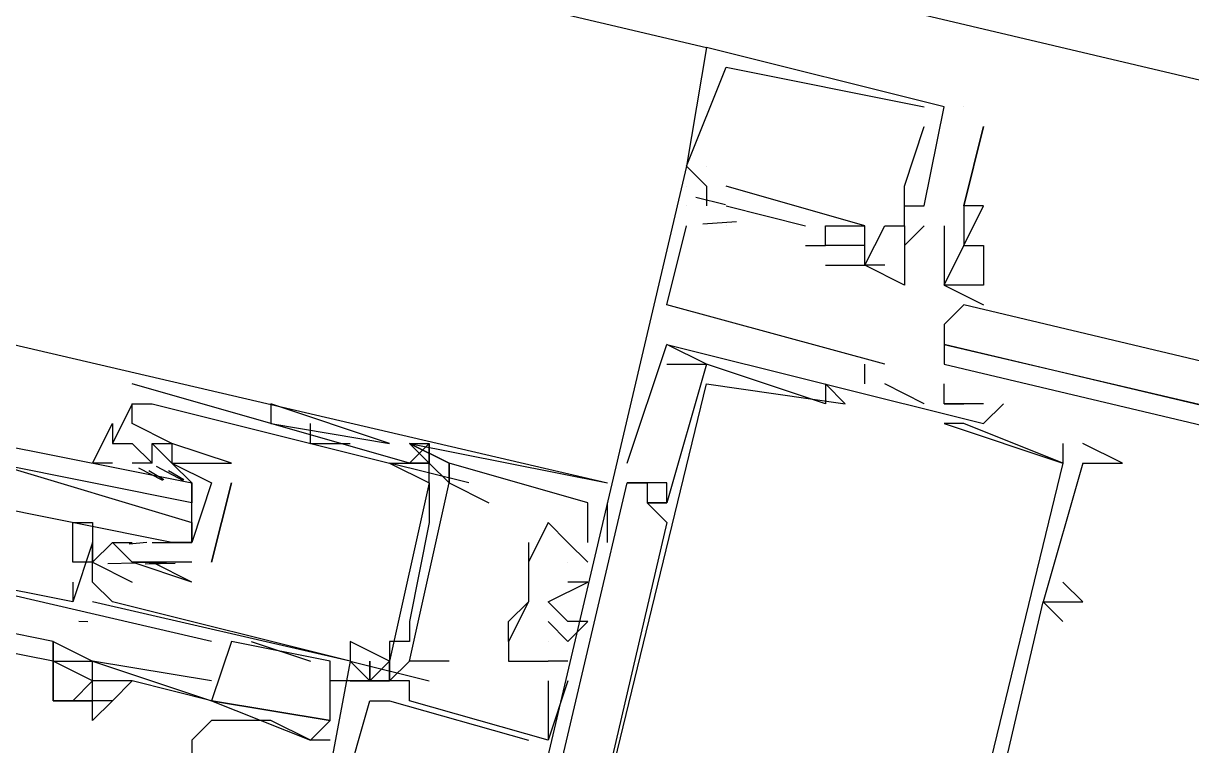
# Model space of a CAD drawing. Header units: feet. Extents: x -84 to 198, y -22 to 181.
# Drawn here: x 86.087 to 86.873, y 152.254 to 152.741 of the extents above; entities that cross this region are included whole.
import ezdxf

# ---------------------------------------------------------------- set-up
doc = ezdxf.new("R2010")
doc.units = ezdxf.units.FT
doc.layers.add('A-LINEA', color=7, linetype='CONTINUOUS')

msp = doc.modelspace()

# ---------------------------------------------------------------- linework, layer by layer
at = {"layer": 'A-LINEA'}
for p, q in [((91.3067, 151.6578), (77.5733, 154.8978)), ((77.8933, 154.7644), (86.5467, 152.7244)), ((86.5467, 152.7244), (86.5467, 152.7244)), ((86.5467, 152.7244), (86.5467, 152.7244)), ((86.5467, 152.7244), (86.5467, 152.7244)), ((86.56, 152.7111), (86.56, 152.7111)), ((86.56, 152.7111), (86.56, 152.7111)), ((86.56, 152.7111), (86.56, 152.7111)), ((86.6933, 152.6844), (86.6933, 152.6844)), ((86.6933, 152.6844), (86.6933, 152.6844)), ((86.6933, 152.6844), (86.6933, 152.6844)), ((86.7067, 152.6844), (86.7067, 152.6844)), ((86.7067, 152.6844), (86.7067, 152.6844)), ((86.7067, 152.6844), (86.7067, 152.6844)), ((86.72, 152.6844), (86.72, 152.6844)), ((86.6933, 152.6711), (86.6933, 152.6711)), ((86.6933, 152.6711), (86.6933, 152.6711)), ((86.6933, 152.6711), (86.6933, 152.6711)), ((86.7333, 152.6711), (86.7333, 152.6711)), ((86.5333, 152.6444), (86.5333, 152.6444)), ((86.5333, 152.6444), (86.5333, 152.6444)), ((86.5333, 152.6444), (86.5333, 152.6444)), ((86.5333, 152.6444), (86.5333, 152.6444)), ((86.5333, 152.6444), (86.5333, 152.6444)), ((86.5333, 152.6444), (86.5333, 152.6444)), ((86.5333, 152.6444), (86.5333, 152.6444)), ((86.5333, 152.6444), (86.5333, 152.6444)), ((86.5333, 152.6444), (86.5333, 152.6444)), ((86.5467, 152.6444), (86.5467, 152.6444)), ((86.5467, 152.6444), (86.5467, 152.6444)), ((86.5467, 152.6444), (86.5467, 152.6444)), ((86.5467, 152.6444), (86.5467, 152.6444)), ((86.5467, 152.6444), (86.5467, 152.6444)), ((86.5467, 152.6444), (86.5467, 152.6444)), ((86.5333, 152.6311), (86.5333, 152.6311)), ((86.5333, 152.6311), (86.5333, 152.6311)), ((86.5333, 152.6311), (86.5333, 152.6311)), ((86.5333, 152.6311), (86.5333, 152.6311)), ((86.5333, 152.6311), (86.5333, 152.6311)), ((86.5333, 152.6311), (86.5333, 152.6311)), ((86.5333, 152.6311), (86.5333, 152.6311)), ((86.5333, 152.6311), (86.5333, 152.6311)), ((86.5333, 152.6311), (86.5333, 152.6311)), ((86.5467, 152.6311), (86.5467, 152.6311)), ((86.5467, 152.6311), (86.5467, 152.6311)), ((86.5467, 152.6311), (86.5467, 152.6311)), ((86.5467, 152.6311), (86.5467, 152.6311)), ((86.5467, 152.6311), (86.5467, 152.6311)), ((86.5467, 152.6311), (86.5467, 152.6311)), ((86.5467, 152.6311), (86.5467, 152.6311)), ((86.5467, 152.6311), (86.5467, 152.6311)), ((86.5467, 152.6311), (86.5467, 152.6311)), ((86.5467, 152.6311), (86.5467, 152.6311)), ((86.5467, 152.6311), (86.5467, 152.6311)), ((86.5467, 152.6311), (86.5467, 152.6311)), ((86.56, 152.6311), (86.56, 152.6311)), ((86.56, 152.6311), (86.56, 152.6311)), ((86.56, 152.6311), (86.56, 152.6311)), ((86.68, 152.6311), (86.68, 152.6311)), ((86.68, 152.6311), (86.68, 152.6311)), ((86.68, 152.6311), (86.68, 152.6311)), ((86.5394, 152.6235), (86.5594, 152.6187)), ((86.5394, 152.6235), (86.5594, 152.6187)), ((86.5394, 152.6235), (86.5594, 152.6187)), ((86.5333, 152.6178), (86.5333, 152.6178)), ((86.5333, 152.6178), (86.5333, 152.6178)), ((86.5333, 152.6178), (86.5333, 152.6178)), ((86.5467, 152.6178), (86.5467, 152.6178)), ((86.5467, 152.6178), (86.5467, 152.6178)), ((86.5467, 152.6178), (86.5467, 152.6178)), ((86.56, 152.6178), (86.6133, 152.6044)), ((86.56, 152.6178), (86.56, 152.6178)), ((86.56, 152.6178), (86.6133, 152.6044)), ((86.56, 152.6178), (86.56, 152.6178)), ((86.56, 152.6178), (86.6133, 152.6044)), ((86.56, 152.6178), (86.56, 152.6178)), ((86.68, 152.6178), (86.68, 152.6178)), ((86.68, 152.6178), (86.68, 152.6178)), ((86.68, 152.6178), (86.68, 152.6178)), ((86.68, 152.6178), (86.68, 152.6178)), ((86.68, 152.6178), (86.68, 152.6178)), ((86.68, 152.6178), (86.68, 152.6178)), ((86.6933, 152.6178), (86.6933, 152.6178)), ((86.6933, 152.6178), (86.6933, 152.6178)), ((86.6933, 152.6178), (86.6933, 152.6178)), ((86.6933, 152.6178), (86.6933, 152.6178)), ((86.6933, 152.6178), (86.6933, 152.6178)), ((86.6933, 152.6178), (86.6933, 152.6178)), ((86.72, 152.6178), (86.72, 152.6178)), ((86.72, 152.6178), (86.72, 152.6178)), ((86.72, 152.6178), (86.72, 152.6178)), ((86.7333, 152.6178), (86.7333, 152.6178)), ((86.5333, 152.6044), (86.5333, 152.6044)), ((86.5333, 152.6044), (86.5333, 152.6044)), ((86.5333, 152.6044), (86.5333, 152.6044)), ((86.5442, 152.6057), (86.5668, 152.6073)), ((86.5442, 152.6057), (86.5668, 152.6073)), ((86.5442, 152.6057), (86.5668, 152.6073)), ((86.56, 152.6044), (86.56, 152.6044)), ((86.56, 152.6044), (86.56, 152.6044)), ((86.56, 152.6044), (86.56, 152.6044)), ((86.6133, 152.6044), (86.6133, 152.6044)), ((86.6133, 152.6044), (86.6133, 152.6044)), ((86.6133, 152.6044), (86.6133, 152.6044)), ((86.6267, 152.6044), (86.6267, 152.6044)), ((86.6267, 152.6044), (86.6267, 152.6044)), ((86.6267, 152.6044), (86.6267, 152.6044)), ((86.64, 152.6044), (86.64, 152.6044)), ((86.64, 152.6044), (86.64, 152.6044)), ((86.64, 152.6044), (86.64, 152.6044)), ((86.6533, 152.6044), (86.6533, 152.6044)), ((86.6533, 152.6044), (86.6533, 152.6044)), ((86.6533, 152.6044), (86.6533, 152.6044)), ((86.6533, 152.6044), (86.6533, 152.6044)), ((86.6533, 152.6044), (86.6533, 152.6044)), ((86.6533, 152.6044), (86.6533, 152.6044)), ((86.6667, 152.6044), (86.6667, 152.6044)), ((86.6667, 152.6044), (86.6667, 152.6044)), ((86.6667, 152.6044), (86.6667, 152.6044)), ((86.6667, 152.6044), (86.6667, 152.6044)), ((86.6667, 152.6044), (86.6667, 152.6044)), ((86.6667, 152.6044), (86.6667, 152.6044)), ((86.68, 152.6044), (86.68, 152.6044)), ((86.68, 152.6044), (86.68, 152.6044)), ((86.68, 152.6044), (86.68, 152.6044)), ((86.68, 152.6044), (86.68, 152.6044)), ((86.68, 152.6044), (86.68, 152.6044)), ((86.68, 152.6044), (86.68, 152.6044)), ((86.68, 152.6044), (86.68, 152.6044)), ((86.68, 152.6044), (86.68, 152.6044)), ((86.68, 152.6044), (86.68, 152.6044)), ((86.6933, 152.6044), (86.6933, 152.6044)), ((86.6933, 152.6044), (86.6933, 152.6044)), ((86.6933, 152.6044), (86.6933, 152.6044)), ((86.7067, 152.6044), (86.7067, 152.6044)), ((86.72, 152.6044), (86.72, 152.6044)), ((86.72, 152.6044), (86.72, 152.6044)), ((86.72, 152.6044), (86.72, 152.6044)), ((86.72, 152.6044), (86.72, 152.6044)), ((86.6133, 152.5911), (86.6267, 152.5911)), ((86.6133, 152.5911), (86.6133, 152.5911)), ((86.6133, 152.5911), (86.6133, 152.5911)), ((86.6133, 152.5911), (86.6267, 152.5911)), ((86.6133, 152.5911), (86.6133, 152.5911)), ((86.6133, 152.5911), (86.6133, 152.5911)), ((86.6133, 152.5911), (86.6267, 152.5911)), ((86.6133, 152.5911), (86.6133, 152.5911)), ((86.6133, 152.5911), (86.6133, 152.5911)), ((86.6267, 152.5911), (86.6267, 152.5911)), ((86.6267, 152.5911), (86.6267, 152.5911)), ((86.6267, 152.5911), (86.6267, 152.5911)), ((86.6267, 152.5911), (86.6267, 152.5911)), ((86.6267, 152.5911), (86.6267, 152.5911)), ((86.6267, 152.5911), (86.6267, 152.5911)), ((86.64, 152.5911), (86.64, 152.5911)), ((86.64, 152.5911), (86.64, 152.5911)), ((86.64, 152.5911), (86.64, 152.5911)), ((86.6533, 152.5911), (86.6533, 152.5911)), ((86.6533, 152.5911), (86.6533, 152.5911)), ((86.6533, 152.5911), (86.6533, 152.5911)), ((86.6533, 152.5911), (86.6533, 152.5911)), ((86.6533, 152.5911), (86.6533, 152.5911)), ((86.6533, 152.5911), (86.6533, 152.5911)), ((86.68, 152.5911), (86.68, 152.5911)), ((86.68, 152.5911), (86.68, 152.5911)), ((86.68, 152.5911), (86.68, 152.5911)), ((86.72, 152.5911), (86.72, 152.5911)), ((86.72, 152.5911), (86.72, 152.5911)), ((86.72, 152.5911), (86.72, 152.5911)), ((86.72, 152.5911), (86.72, 152.5911)), ((86.7333, 152.5911), (86.7333, 152.5911)), ((86.7333, 152.5911), (86.7333, 152.5911)), ((86.7333, 152.5911), (86.7333, 152.5911)), ((86.6267, 152.5778), (86.6267, 152.5778)), ((86.6267, 152.5778), (86.6267, 152.5778)), ((86.6267, 152.5778), (86.6267, 152.5778)), ((86.6533, 152.5778), (86.6533, 152.5778)), ((86.6533, 152.5778), (86.6533, 152.5778)), ((86.6533, 152.5778), (86.6533, 152.5778)), ((86.6533, 152.5778), (86.6533, 152.5778)), ((86.6533, 152.5778), (86.6533, 152.5778)), ((86.6533, 152.5778), (86.6533, 152.5778)), ((86.6533, 152.5778), (86.6533, 152.5778)), ((86.6533, 152.5778), (86.6533, 152.5778)), ((86.6533, 152.5778), (86.6533, 152.5778)), ((86.6667, 152.5778), (86.6667, 152.5778)), ((86.6667, 152.5778), (86.6667, 152.5778)), ((86.6667, 152.5778), (86.6667, 152.5778)), ((86.68, 152.5778), (86.68, 152.5778)), ((86.68, 152.5778), (86.68, 152.5778)), ((86.68, 152.5778), (86.68, 152.5778)), ((86.68, 152.5778), (86.68, 152.5778)), ((86.68, 152.5778), (86.68, 152.5778)), ((86.68, 152.5778), (86.68, 152.5778)), ((86.7067, 152.5778), (86.7067, 152.5778)), ((86.7333, 152.5778), (86.7333, 152.5778)), ((86.68, 152.5644), (86.68, 152.5644)), ((86.68, 152.5644), (86.68, 152.5644)), ((86.68, 152.5644), (86.68, 152.5644)), ((86.7067, 152.5644), (86.7067, 152.5644)), ((86.7067, 152.5644), (86.7067, 152.5644)), ((86.72, 152.5644), (86.72, 152.5644)), ((86.7333, 152.5644), (86.7333, 152.5644)), ((86.7333, 152.5644), (86.7333, 152.5644)), ((86.52, 152.5511), (86.52, 152.5511)), ((86.52, 152.5511), (86.52, 152.5511)), ((86.52, 152.5511), (86.52, 152.5511)), ((86.7333, 152.5511), (86.7333, 152.5511)), ((86.08, 152.5244), (86.48, 152.4311)), ((86.52, 152.5244), (86.52, 152.5244)), ((86.52, 152.5244), (86.52, 152.5244)), ((86.52, 152.5244), (86.52, 152.5244)), ((86.52, 152.5244), (86.52, 152.5244)), ((86.52, 152.5244), (86.52, 152.5244)), ((86.52, 152.5244), (86.52, 152.5244)), ((86.52, 152.5111), (86.52, 152.5111)), ((86.52, 152.5111), (86.52, 152.5111)), ((86.52, 152.5111), (86.52, 152.5111)), ((86.5467, 152.5111), (86.5467, 152.5111)), ((86.5467, 152.5111), (86.5467, 152.5111)), ((86.5467, 152.5111), (86.5467, 152.5111)), ((86.5467, 152.5111), (86.5467, 152.5111)), ((86.5467, 152.5111), (86.5467, 152.5111)), ((86.5467, 152.5111), (86.5467, 152.5111)), ((86.6533, 152.4978), (86.6533, 152.5111)), ((86.6533, 152.5111), (86.6533, 152.5111)), ((86.6533, 152.4978), (86.6533, 152.5111)), ((86.6533, 152.5111), (86.6533, 152.5111)), ((86.6533, 152.4978), (86.6533, 152.5111)), ((86.6533, 152.5111), (86.6533, 152.5111)), ((86.6667, 152.5111), (86.6667, 152.5111)), ((86.6667, 152.5111), (86.6667, 152.5111)), ((86.6667, 152.5111), (86.6667, 152.5111)), ((86.16, 152.4978), (86.16, 152.4978)), ((86.5467, 152.4978), (86.5467, 152.4978)), ((86.5467, 152.4978), (86.5467, 152.4978)), ((86.5467, 152.4978), (86.5467, 152.4978)), ((86.6267, 152.4978), (86.6267, 152.4978)), ((86.6267, 152.4978), (86.6267, 152.4978)), ((86.6267, 152.4978), (86.6267, 152.4978)), ((86.6533, 152.4978), (86.6533, 152.4978)), ((86.6533, 152.4978), (86.6533, 152.4978)), ((86.6533, 152.4978), (86.6533, 152.4978)), ((86.6933, 152.4844), (86.6667, 152.4978)), ((86.6667, 152.4978), (86.6667, 152.4978)), ((86.6933, 152.4844), (86.6667, 152.4978)), ((86.6667, 152.4978), (86.6667, 152.4978)), ((86.6933, 152.4844), (86.6667, 152.4978)), ((86.6667, 152.4978), (86.6667, 152.4978)), ((86.7067, 152.4978), (86.7067, 152.4978)), ((86.7067, 152.4978), (86.7067, 152.4978)), ((86.7067, 152.4978), (86.7067, 152.4978)), ((86.16, 152.4844), (86.1467, 152.4578)), ((86.16, 152.4844), (86.16, 152.4844)), ((86.16, 152.4844), (86.16, 152.4844)), ((86.1733, 152.4844), (86.1733, 152.4844)), ((86.2533, 152.4844), (86.2533, 152.4844)), ((86.6267, 152.4844), (86.6267, 152.4844)), ((86.6267, 152.4844), (86.6267, 152.4844)), ((86.6267, 152.4844), (86.6267, 152.4844)), ((86.64, 152.4844), (86.64, 152.4844)), ((86.64, 152.4844), (86.64, 152.4844)), ((86.64, 152.4844), (86.64, 152.4844)), ((86.6933, 152.4844), (86.6933, 152.4844)), ((86.6933, 152.4844), (86.6933, 152.4844)), ((86.6933, 152.4844), (86.6933, 152.4844)), ((86.7067, 152.4844), (86.7067, 152.4844)), ((86.7067, 152.4844), (86.7067, 152.4844)), ((86.7067, 152.4844), (86.7067, 152.4844)), ((86.7067, 152.4844), (86.7067, 152.4844)), ((86.7067, 152.4844), (86.7067, 152.4844)), ((86.7067, 152.4844), (86.7067, 152.4844)), ((86.72, 152.4844), (86.72, 152.4844)), ((86.72, 152.4844), (86.72, 152.4844)), ((86.72, 152.4844), (86.72, 152.4844)), ((86.7333, 152.4844), (86.7333, 152.4844)), ((86.7333, 152.4844), (86.7333, 152.4844)), ((86.7333, 152.4844), (86.7333, 152.4844)), ((86.7467, 152.4844), (86.7467, 152.4844)), ((86.7467, 152.4844), (86.7467, 152.4844)), ((86.7467, 152.4844), (86.7467, 152.4844)), ((86.16, 152.4711), (86.16, 152.4711)), ((86.2533, 152.4711), (86.3333, 152.4578)), ((86.2533, 152.4711), (86.3333, 152.4578)), ((86.28, 152.4578), (86.28, 152.4711)), ((86.7067, 152.4711), (86.7067, 152.4711)), ((86.7067, 152.4711), (86.7067, 152.4711)), ((86.7067, 152.4711), (86.7067, 152.4711)), ((86.72, 152.4711), (86.72, 152.4711)), ((86.72, 152.4711), (86.72, 152.4711)), ((86.72, 152.4711), (86.72, 152.4711)), ((86.7333, 152.4711), (86.7333, 152.4711)), ((86.7333, 152.4711), (86.7333, 152.4711)), ((86.7333, 152.4711), (86.7333, 152.4711)), ((86.1467, 152.4578), (86.1467, 152.4578)), ((86.1733, 152.4578), (86.1733, 152.4578)), ((86.1867, 152.4578), (86.1867, 152.4578)), ((86.1867, 152.4578), (86.1867, 152.4578)), ((86.28, 152.4578), (86.3067, 152.4578)), ((86.3067, 152.4578), (86.3067, 152.4578)), ((86.3333, 152.4578), (86.3333, 152.4578)), ((86.3467, 152.4578), (86.3467, 152.4578)), ((86.3467, 152.4578), (86.3467, 152.4578)), ((86.3467, 152.4578), (86.3467, 152.4578)), ((86.3467, 152.4578), (86.3467, 152.4578)), ((86.3467, 152.4578), (86.3467, 152.4578)), ((86.3467, 152.4578), (86.3467, 152.4578)), ((86.36, 152.4578), (86.3467, 152.4444)), ((86.36, 152.4578), (86.36, 152.4578)), ((86.36, 152.4578), (86.36, 152.4578)), ((86.36, 152.4578), (86.36, 152.4578)), ((86.36, 152.4444), (86.36, 152.4578)), ((86.7867, 152.4578), (86.7867, 152.4578)), ((86.7867, 152.4578), (86.7867, 152.4578)), ((86.7867, 152.4578), (86.7867, 152.4578)), ((86.8, 152.4578), (86.8, 152.4578)), ((86.8, 152.4578), (86.8, 152.4578)), ((86.8, 152.4578), (86.8, 152.4578)), ((86.16, 152.4444), (86.16, 152.4444)), ((86.1733, 152.4444), (86.16, 152.4444)), ((86.1641, 152.4414), (86.1803, 152.433)), ((86.1711, 152.4396), (86.1813, 152.4334)), ((86.1733, 152.4444), (86.1733, 152.4444)), ((86.1761, 152.4425), (86.1942, 152.4328)), ((86.1844, 152.4396), (86.1946, 152.4334)), ((86.1867, 152.4444), (86.1867, 152.4444)), ((86.2133, 152.4444), (86.2133, 152.4444)), ((86.2133, 152.4444), (86.2133, 152.4444)), ((86.2267, 152.4444), (86.2267, 152.4444)), ((86.2267, 152.4444), (86.2267, 152.4444)), ((86.3333, 152.4444), (86.3333, 152.4444)), ((86.3333, 152.4444), (86.3333, 152.4444)), ((86.3467, 152.4444), (86.3467, 152.4444)), ((86.36, 152.4444), (86.36, 152.4444)), ((86.36, 152.4444), (86.36, 152.4444)), ((86.36, 152.4444), (86.36, 152.4444)), ((86.3733, 152.4444), (86.3733, 152.4444)), ((86.3733, 152.4444), (86.3733, 152.4444)), ((86.3733, 152.4444), (86.3733, 152.4444)), ((86.3733, 152.4444), (86.3733, 152.4311)), ((86.3733, 152.4444), (86.3733, 152.4444)), ((86.4933, 152.4444), (86.4933, 152.4444)), ((86.4933, 152.4444), (86.4933, 152.4444)), ((86.4933, 152.4444), (86.4933, 152.4444)), ((86.7867, 152.4444), (86.7867, 152.4444)), ((86.7867, 152.4444), (86.7867, 152.4444)), ((86.7867, 152.4444), (86.7867, 152.4444)), ((86.7867, 152.4444), (86.7867, 152.4444)), ((86.7867, 152.4444), (86.7867, 152.4444)), ((86.7867, 152.4444), (86.7867, 152.4444)), ((86.8, 152.4444), (86.8, 152.4444)), ((86.8, 152.4444), (86.8, 152.4444)), ((86.8, 152.4444), (86.8, 152.4444)), ((86.8267, 152.4444), (86.8267, 152.4444)), ((86.8267, 152.4444), (86.8267, 152.4444)), ((86.8267, 152.4444), (86.8267, 152.4444)), ((86.8267, 152.4444), (86.8267, 152.4444)), ((86.8267, 152.4444), (86.8267, 152.4444)), ((86.8267, 152.4444), (86.8267, 152.4444)), ((86.1867, 152.4311), (86.1867, 152.4311)), ((86.2, 152.4311), (86.2, 152.4311)), ((86.2133, 152.4311), (86.2, 152.3911)), ((86.2133, 152.3778), (86.2267, 152.4311)), ((86.2267, 152.4311), (86.2133, 152.3778)), ((86.2267, 152.4311), (86.2267, 152.4311)), ((86.2267, 152.4311), (86.2267, 152.4311)), ((86.36, 152.4311), (86.3333, 152.3111)), ((86.36, 152.4311), (86.3333, 152.3111)), ((86.36, 152.4311), (86.3333, 152.3111)), ((86.36, 152.4311), (86.36, 152.4311)), ((86.3733, 152.4311), (86.3733, 152.4311)), ((86.3867, 152.4311), (86.3867, 152.4311)), ((86.48, 152.4311), (86.48, 152.4311)), ((86.48, 152.4311), (86.48, 152.4311)), ((86.48, 152.4311), (86.48, 152.4311)), ((86.4933, 152.4311), (86.4933, 152.4311)), ((86.4933, 152.4311), (86.4933, 152.4311)), ((86.4933, 152.4311), (86.4933, 152.4311)), ((86.4933, 152.4311), (86.4933, 152.4311)), ((86.4933, 152.4311), (86.4933, 152.4311)), ((86.4933, 152.4311), (86.4933, 152.4311)), ((86.5067, 152.4311), (86.5067, 152.4311)), ((86.5067, 152.4311), (86.5067, 152.4311)), ((86.5067, 152.4311), (86.5067, 152.4311)), ((86.5067, 152.4311), (86.5067, 152.4311)), ((86.5067, 152.4311), (86.5067, 152.4311)), ((86.5067, 152.4311), (86.5067, 152.4311)), ((86.52, 152.4311), (86.52, 152.4311)), ((86.52, 152.4311), (86.52, 152.4311)), ((86.52, 152.4311), (86.52, 152.4311)), ((86.2, 152.4044), (86.2, 152.4178)), ((86.36, 152.4178), (86.36, 152.4178)), ((86.4, 152.4178), (86.4, 152.4178)), ((86.4667, 152.4178), (86.4667, 152.4178)), ((86.4667, 152.4178), (86.4667, 152.4178)), ((86.4667, 152.4178), (86.4667, 152.4178)), ((86.48, 152.3911), (86.48, 152.4178)), ((86.48, 152.4178), (86.48, 152.4178)), ((86.48, 152.3911), (86.48, 152.4178)), ((86.48, 152.4178), (86.48, 152.4178)), ((86.48, 152.3911), (86.48, 152.4178)), ((86.48, 152.4178), (86.48, 152.4178)), ((86.5067, 152.4178), (86.5067, 152.4178)), ((86.5067, 152.4178), (86.5067, 152.4178)), ((86.5067, 152.4178), (86.5067, 152.4178)), ((86.5067, 152.4178), (86.5067, 152.4178)), ((86.5067, 152.4178), (86.5067, 152.4178)), ((86.5067, 152.4178), (86.5067, 152.4178)), ((86.5067, 152.4178), (86.5067, 152.4178)), ((86.5067, 152.4178), (86.5067, 152.4178)), ((86.5067, 152.4178), (86.5067, 152.4178)), ((86.52, 152.4178), (86.52, 152.4178)), ((86.52, 152.4178), (86.52, 152.4178)), ((86.52, 152.4178), (86.52, 152.4178)), ((86.52, 152.4178), (86.52, 152.4178)), ((86.52, 152.4178), (86.52, 152.4178)), ((86.52, 152.4178), (86.52, 152.4178)), ((86.36, 152.4044), (86.36, 152.4044)), ((86.44, 152.4044), (86.44, 152.4044)), ((86.44, 152.4044), (86.44, 152.4044)), ((86.44, 152.4044), (86.44, 152.4044)), ((86.52, 152.4044), (86.52, 152.4044)), ((86.52, 152.4044), (86.52, 152.4044)), ((86.52, 152.4044), (86.52, 152.4044)), ((86.1333, 152.3911), (86.12, 152.3511)), ((86.1333, 152.3911), (86.1333, 152.3911)), ((86.1467, 152.3911), (86.1467, 152.3911)), ((86.1467, 152.3911), (86.16, 152.3911)), ((86.1698, 152.391), (86.1579, 152.3899)), ((86.16, 152.3911), (86.16, 152.3911)), ((86.1867, 152.3911), (86.1867, 152.3911)), ((86.4533, 152.3911), (86.4667, 152.3778)), ((86.4533, 152.3911), (86.4533, 152.3911)), ((86.4533, 152.3911), (86.4533, 152.3911)), ((86.4533, 152.3911), (86.4667, 152.3778)), ((86.4533, 152.3911), (86.4533, 152.3911)), ((86.4533, 152.3911), (86.4533, 152.3911)), ((86.4533, 152.3911), (86.4667, 152.3778)), ((86.4533, 152.3911), (86.4533, 152.3911)), ((86.4533, 152.3911), (86.4533, 152.3911)), ((86.4667, 152.3911), (86.4667, 152.3911)), ((86.4667, 152.3911), (86.4667, 152.3911)), ((86.4667, 152.3911), (86.4667, 152.3911)), ((86.4667, 152.3911), (86.4667, 152.3911)), ((86.4667, 152.3911), (86.4667, 152.3911)), ((86.4667, 152.3911), (86.4667, 152.3911)), ((86.48, 152.3911), (86.48, 152.3911)), ((86.48, 152.3911), (86.48, 152.3911)), ((86.48, 152.3911), (86.48, 152.3911)), ((86.1333, 152.3778), (86.1333, 152.3778)), ((86.1618, 152.377), (86.1435, 152.3767)), ((86.16, 152.3778), (86.16, 152.3778)), ((86.16, 152.3778), (86.16, 152.3778)), ((86.1889, 152.3769), (86.1686, 152.3764)), ((86.1831, 152.3776), (86.1713, 152.3766)), ((86.1733, 152.3778), (86.1733, 152.3778)), ((86.1733, 152.3778), (86.1733, 152.3778)), ((86.2, 152.3778), (86.2, 152.3778)), ((86.2, 152.3778), (86.2, 152.3778)), ((86.2133, 152.3778), (86.2133, 152.3778)), ((86.2133, 152.3778), (86.2133, 152.3778)), ((86.4267, 152.3778), (86.4267, 152.3778)), ((86.4267, 152.3778), (86.4267, 152.3778)), ((86.4267, 152.3778), (86.4267, 152.3778)), ((86.4533, 152.3778), (86.4533, 152.3778)), ((86.4533, 152.3778), (86.4533, 152.3778)), ((86.4533, 152.3778), (86.4533, 152.3778)), ((86.4667, 152.3778), (86.4667, 152.3778)), ((86.4667, 152.3778), (86.4667, 152.3778)), ((86.4667, 152.3778), (86.4667, 152.3778)), ((86.2133, 152.3244), (86.04, 152.3644)), ((86.12, 152.3644), (86.12, 152.3511)), ((86.12, 152.3644), (86.12, 152.3511)), ((86.12, 152.3644), (86.12, 152.3511)), ((86.1333, 152.3644), (86.1333, 152.3644)), ((86.16, 152.3644), (86.16, 152.3644)), ((86.2, 152.3644), (86.2, 152.3644)), ((86.2, 152.3644), (86.2, 152.3644)), ((86.4533, 152.3644), (86.4533, 152.3644)), ((86.4533, 152.3644), (86.4533, 152.3644)), ((86.4533, 152.3644), (86.4533, 152.3644)), ((86.4667, 152.3644), (86.4667, 152.3644)), ((86.4667, 152.3644), (86.4667, 152.3644)), ((86.4667, 152.3644), (86.4667, 152.3644)), ((86.7867, 152.3644), (86.7867, 152.3644)), ((86.7867, 152.3644), (86.7867, 152.3644)), ((86.7867, 152.3644), (86.7867, 152.3644)), ((86.12, 152.3511), (86.12, 152.3511)), ((86.1333, 152.3511), (86.1333, 152.3511)), ((86.1333, 152.3511), (86.1333, 152.3511)), ((86.1467, 152.3511), (86.1467, 152.3511)), ((86.4267, 152.3511), (86.4267, 152.3511)), ((86.4267, 152.3511), (86.4267, 152.3511)), ((86.4267, 152.3511), (86.4267, 152.3511)), ((86.4267, 152.3511), (86.4267, 152.3511)), ((86.4267, 152.3511), (86.4267, 152.3511)), ((86.44, 152.3511), (86.44, 152.3511)), ((86.44, 152.3511), (86.44, 152.3511)), ((86.44, 152.3511), (86.44, 152.3511)), ((86.7733, 152.3511), (86.7733, 152.3511)), ((86.7733, 152.3511), (86.7733, 152.3511)), ((86.7733, 152.3511), (86.7733, 152.3511)), ((86.7733, 152.3511), (86.7733, 152.3511)), ((86.7733, 152.3511), (86.7733, 152.3511)), ((86.7733, 152.3511), (86.7733, 152.3511)), ((86.7867, 152.3511), (86.7867, 152.3511)), ((86.7867, 152.3511), (86.7867, 152.3511)), ((86.7867, 152.3511), (86.7867, 152.3511)), ((86.7867, 152.3511), (86.7867, 152.3511)), ((86.7867, 152.3511), (86.7867, 152.3511)), ((86.7867, 152.3511), (86.7867, 152.3511)), ((86.8, 152.3511), (86.8, 152.3511)), ((86.8, 152.3511), (86.8, 152.3511)), ((86.8, 152.3511), (86.8, 152.3511)), ((86.1067, 152.3244), (86.04, 152.3378)), ((86.1301, 152.3376), (86.1239, 152.3377)), ((86.1301, 152.3376), (86.1239, 152.3377)), ((86.1301, 152.3376), (86.1239, 152.3377)), ((86.3467, 152.3378), (86.3467, 152.3378)), ((86.4133, 152.3244), (86.4133, 152.3378)), ((86.44, 152.3378), (86.44, 152.3378)), ((86.44, 152.3378), (86.44, 152.3378)), ((86.44, 152.3378), (86.44, 152.3378)), ((86.4533, 152.3378), (86.4533, 152.3378)), ((86.4533, 152.3378), (86.4533, 152.3378)), ((86.4533, 152.3378), (86.4533, 152.3378)), ((86.4667, 152.3378), (86.4667, 152.3378)), ((86.4667, 152.3378), (86.4667, 152.3378)), ((86.4667, 152.3378), (86.4667, 152.3378)), ((86.7867, 152.3378), (86.7867, 152.3378)), ((86.7867, 152.3378), (86.7867, 152.3378)), ((86.7867, 152.3378), (86.7867, 152.3378)), ((86.1067, 152.3111), (86.04, 152.3244)), ((86.1067, 152.3244), (86.1067, 152.3244)), ((86.2933, 152.3111), (86.2267, 152.3244)), ((86.24, 152.3244), (86.28, 152.3111)), ((86.3067, 152.3244), (86.3067, 152.3244)), ((86.3333, 152.3244), (86.3333, 152.3244)), ((86.3467, 152.3244), (86.3467, 152.3244)), ((86.4133, 152.3244), (86.4133, 152.3244)), ((86.4133, 152.3244), (86.4133, 152.3244)), ((86.4133, 152.3244), (86.4133, 152.3244)), ((86.44, 152.3244), (86.44, 152.3244)), ((86.44, 152.3244), (86.44, 152.3244)), ((86.44, 152.3244), (86.44, 152.3244)), ((86.4533, 152.3244), (86.4533, 152.3244)), ((86.4533, 152.3244), (86.4533, 152.3244)), ((86.4533, 152.3244), (86.4533, 152.3244)), ((86.1067, 152.3111), (86.1067, 152.3111)), ((86.1067, 152.3111), (86.1067, 152.3111)), ((86.3067, 152.3111), (86.36, 152.2978)), ((86.3067, 152.3111), (86.3067, 152.3111)), ((86.3067, 152.3111), (86.3067, 152.3111)), ((86.3067, 152.3111), (86.3067, 152.3111)), ((86.3067, 152.3111), (86.3067, 152.3111)), ((86.3067, 152.3111), (86.3067, 152.3111)), ((86.32, 152.2978), (86.32, 152.3111)), ((86.32, 152.2978), (86.32, 152.3111)), ((86.32, 152.2978), (86.32, 152.3111)), ((86.3333, 152.3111), (86.3333, 152.3111)), ((86.3333, 152.2978), (86.3467, 152.3111)), ((86.3333, 152.2978), (86.3333, 152.3111)), ((86.3333, 152.2978), (86.3467, 152.3111)), ((86.3333, 152.2978), (86.3333, 152.3111)), ((86.3333, 152.2978), (86.3467, 152.3111)), ((86.3333, 152.2978), (86.3333, 152.3111)), ((86.3467, 152.3111), (86.3467, 152.3111)), ((86.36, 152.3111), (86.36, 152.3111)), ((86.3733, 152.3111), (86.3733, 152.3111)), ((86.4133, 152.3111), (86.4133, 152.3111)), ((86.4133, 152.3111), (86.4133, 152.3111)), ((86.4133, 152.3111), (86.4133, 152.3111)), ((86.44, 152.3111), (86.44, 152.3111)), ((86.44, 152.3111), (86.44, 152.3111)), ((86.44, 152.3111), (86.44, 152.3111)), ((86.44, 152.3111), (86.44, 152.3111)), ((86.44, 152.3111), (86.44, 152.3111)), ((86.44, 152.3111), (86.44, 152.3111)), ((86.4533, 152.3111), (86.4533, 152.3111)), ((86.4533, 152.3111), (86.4533, 152.3111)), ((86.4533, 152.3111), (86.4533, 152.3111)), ((86.2133, 152.2844), (86.16, 152.2978)), ((86.3067, 152.2978), (86.2933, 152.2978)), ((86.3067, 152.2978), (86.3067, 152.2978)), ((86.3067, 152.2978), (86.3067, 152.2978)), ((86.3067, 152.2978), (86.3067, 152.2978)), ((86.32, 152.2978), (86.32, 152.2978)), ((86.32, 152.2978), (86.32, 152.2978)), ((86.32, 152.2978), (86.32, 152.2978)), ((86.3333, 152.2978), (86.3333, 152.2978)), ((86.3333, 152.2978), (86.3333, 152.2978)), ((86.3333, 152.2978), (86.3333, 152.2978)), ((86.3333, 152.2978), (86.3333, 152.2978)), ((86.3333, 152.2978), (86.3333, 152.2978)), ((86.3333, 152.2978), (86.3333, 152.2978)), ((86.3467, 152.2978), (86.3467, 152.2978)), ((86.3467, 152.2978), (86.3467, 152.2978)), ((86.3467, 152.2978), (86.3467, 152.2978)), ((86.36, 152.2978), (86.36, 152.2978)), ((86.44, 152.2978), (86.44, 152.2978)), ((86.44, 152.2978), (86.44, 152.2978)), ((86.44, 152.2978), (86.44, 152.2978)), ((86.4533, 152.2978), (86.4533, 152.2978)), ((86.4533, 152.2978), (86.4533, 152.2978)), ((86.4533, 152.2978), (86.4533, 152.2978)), ((86.2133, 152.2844), (86.2133, 152.2844)), ((86.32, 152.2844), (86.32, 152.2844)), ((86.32, 152.2844), (86.32, 152.2844)), ((86.32, 152.2844), (86.32, 152.2844)), ((86.3333, 152.2844), (86.4267, 152.2578)), ((86.3333, 152.2844), (86.3333, 152.2844)), ((86.3333, 152.2844), (86.4267, 152.2578)), ((86.3333, 152.2844), (86.3333, 152.2844)), ((86.3333, 152.2844), (86.4267, 152.2578)), ((86.3333, 152.2844), (86.3333, 152.2844)), ((86.3467, 152.2844), (86.3467, 152.2844)), ((86.3467, 152.2844), (86.3467, 152.2844)), ((86.3467, 152.2844), (86.3467, 152.2844)), ((86.3467, 152.2844), (86.3467, 152.2844)), ((86.3467, 152.2844), (86.3467, 152.2844)), ((86.3467, 152.2844), (86.3467, 152.2844)), ((86.2133, 152.2711), (86.2133, 152.2711)), ((86.2133, 152.2711), (86.2133, 152.2711)), ((86.2933, 152.2578), (86.28, 152.2578)), ((86.4267, 152.2578), (86.4267, 152.2578)), ((86.4267, 152.2578), (86.4267, 152.2578)), ((86.4267, 152.2578), (86.4267, 152.2578)), ((86.44, 152.2578), (86.44, 152.2578)), ((86.44, 152.2578), (86.44, 152.2578)), ((86.44, 152.2578), (86.44, 152.2578)), ((86.44, 152.2578), (86.44, 152.2578)), ((86.44, 152.2578), (86.44, 152.2578)), ((86.44, 152.2578), (86.44, 152.2578))]:
    msp.add_line(p, q, dxfattribs=at)
for points in [[(86.68, 152.6044), (86.68, 152.6178), (86.6933, 152.6178), (86.7067, 152.6844), (86.5467, 152.7244), (86.5467, 152.7244), (86.5333, 152.6444), (86.5467, 152.6311)], [(86.68, 152.6044), (86.68, 152.6178), (86.6933, 152.6178), (86.7067, 152.6844), (86.5467, 152.7244), (86.5467, 152.7244), (86.5333, 152.6444), (86.5467, 152.6311)], [(86.68, 152.6044), (86.68, 152.6178), (86.6933, 152.6178), (86.7067, 152.6844), (86.5467, 152.7244), (86.5467, 152.7244), (86.5333, 152.6444), (86.5467, 152.6311)], [(86.5333, 152.6444), (86.56, 152.7111), (86.56, 152.7111), (86.6933, 152.6844)], [(86.5333, 152.6444), (86.56, 152.7111), (86.56, 152.7111), (86.6933, 152.6844)], [(86.5333, 152.6444), (86.56, 152.7111), (86.56, 152.7111), (86.6933, 152.6844)], [(86.68, 152.6044), (86.68, 152.6311), (86.68, 152.6311), (86.68, 152.6311), (86.68, 152.6311), (86.6933, 152.6711), (86.6933, 152.6711)], [(86.68, 152.6044), (86.68, 152.6311), (86.68, 152.6311), (86.68, 152.6311), (86.68, 152.6311), (86.6933, 152.6711), (86.6933, 152.6711)], [(86.68, 152.6044), (86.68, 152.6311), (86.68, 152.6311), (86.68, 152.6311), (86.68, 152.6311), (86.6933, 152.6711), (86.6933, 152.6711)], [(86.72, 152.5911), (86.7333, 152.6178), (86.7333, 152.6178), (86.72, 152.6178), (86.72, 152.6178), (86.7333, 152.6711), (86.7333, 152.6711), (86.72, 152.6178), (86.72, 152.6044), (86.72, 152.5911)], [(86.5333, 152.6444), (86.3733, 151.9644), (86.52, 151.9244), (86.5333, 151.9511), (86.6133, 151.9244), (86.6133, 151.9511), (86.6, 151.9511)], [(86.5333, 152.6444), (86.3733, 151.9644), (86.52, 151.9244), (86.5333, 151.9511), (86.6133, 151.9244), (86.6133, 151.9511), (86.6, 151.9511)], [(86.5333, 152.6444), (86.3733, 151.9644), (86.52, 151.9244), (86.5333, 151.9511), (86.6133, 151.9244), (86.6133, 151.9511), (86.6, 151.9511)], [(86.5467, 152.6311), (86.5467, 152.6311), (86.5467, 152.6178)], [(86.5467, 152.6311), (86.5467, 152.6311), (86.5467, 152.6178)], [(86.5467, 152.6311), (86.5467, 152.6311), (86.5467, 152.6178)], [(86.6267, 152.5778), (86.6533, 152.5778), (86.6533, 152.5911), (86.64, 152.5911), (86.6267, 152.5911), (86.6267, 152.6044), (86.64, 152.6044), (86.6533, 152.6044), (86.56, 152.6311)], [(86.6267, 152.5778), (86.6533, 152.5778), (86.6533, 152.5911), (86.64, 152.5911), (86.6267, 152.5911), (86.6267, 152.6044), (86.64, 152.6044), (86.6533, 152.6044), (86.56, 152.6311)], [(86.6267, 152.5778), (86.6533, 152.5778), (86.6533, 152.5911), (86.64, 152.5911), (86.6267, 152.5911), (86.6267, 152.6044), (86.64, 152.6044), (86.6533, 152.6044), (86.56, 152.6311)], [(86.6667, 152.5111), (86.52, 152.5511), (86.5333, 152.6044)], [(86.6667, 152.5111), (86.52, 152.5511), (86.5333, 152.6044)], [(86.6667, 152.5111), (86.52, 152.5511), (86.5333, 152.6044)], [(86.6667, 152.5778), (86.6533, 152.5778), (86.6667, 152.6044), (86.68, 152.6044), (86.68, 152.5778)], [(86.6533, 152.5911), (86.6533, 152.6044), (86.6533, 152.6044), (86.6533, 152.6044)], [(86.6933, 152.6044), (86.68, 152.5911), (86.68, 152.5778), (86.68, 152.5644), (86.6533, 152.5778), (86.6533, 152.5778), (86.6533, 152.5778), (86.6533, 152.5778)], [(86.6667, 152.5778), (86.6533, 152.5778), (86.6667, 152.6044), (86.68, 152.6044), (86.68, 152.5778)], [(86.6533, 152.5911), (86.6533, 152.6044), (86.6533, 152.6044), (86.6533, 152.6044)], [(86.6933, 152.6044), (86.68, 152.5911), (86.68, 152.5778), (86.68, 152.5644), (86.6533, 152.5778), (86.6533, 152.5778), (86.6533, 152.5778), (86.6533, 152.5778)], [(86.6667, 152.5778), (86.6533, 152.5778), (86.6667, 152.6044), (86.68, 152.6044), (86.68, 152.5778)], [(86.6533, 152.5911), (86.6533, 152.6044), (86.6533, 152.6044), (86.6533, 152.6044)], [(86.6933, 152.6044), (86.68, 152.5911), (86.68, 152.5778), (86.68, 152.5644), (86.6533, 152.5778), (86.6533, 152.5778), (86.6533, 152.5778), (86.6533, 152.5778)], [(86.6667, 152.6044), (86.6667, 152.6044), (86.6667, 152.6044)], [(86.6667, 152.6044), (86.6667, 152.6044), (86.6667, 152.6044)], [(86.6667, 152.6044), (86.6667, 152.6044), (86.6667, 152.6044)], [(86.7067, 152.6044), (86.7067, 152.5778), (86.7067, 152.5644), (86.7333, 152.5511)], [(86.7333, 152.5911), (86.7333, 152.5644), (86.7067, 152.5644)], [(86.7067, 152.5644), (86.72, 152.5911), (86.7333, 152.5911)], [(86.72, 152.5911), (86.72, 152.5911), (86.7333, 152.5911), (86.7333, 152.5778), (86.7333, 152.5778), (86.7333, 152.5644), (86.7333, 152.5644), (86.7333, 152.5644), (86.7333, 152.5644), (86.7333, 152.5644)], [(91.0933, 151.5111), (86.72, 152.5511), (86.7067, 152.5378), (86.7067, 152.5244), (91.0933, 151.4978), (91.0933, 151.5111)], [(86.3867, 151.9778), (86.4, 151.9778), (86.4133, 152.0044), (86.5067, 151.9778), (86.52, 151.9778), (86.4267, 152.0044), (86.5467, 152.4978), (86.64, 152.4844), (86.64, 152.4844), (86.6267, 152.4978), (86.6267, 152.4844), (86.5467, 152.5111), (86.52, 152.5244)], [(86.3867, 151.9778), (86.4, 151.9778), (86.4133, 152.0044), (86.5067, 151.9778), (86.52, 151.9778), (86.4267, 152.0044), (86.5467, 152.4978), (86.64, 152.4844), (86.64, 152.4844), (86.6267, 152.4978), (86.6267, 152.4844), (86.5467, 152.5111), (86.52, 152.5244)], [(86.3867, 151.9778), (86.4, 151.9778), (86.4133, 152.0044), (86.5067, 151.9778), (86.52, 151.9778), (86.4267, 152.0044), (86.5467, 152.4978), (86.64, 152.4844), (86.64, 152.4844), (86.6267, 152.4978), (86.6267, 152.4844), (86.5467, 152.5111), (86.52, 152.5244)], [(86.4933, 152.4444), (86.52, 152.5244), (86.7333, 152.4711), (86.7467, 152.4844)], [(86.4933, 152.4444), (86.52, 152.5244), (86.7333, 152.4711), (86.7467, 152.4844)], [(86.4933, 152.4444), (86.52, 152.5244), (86.7333, 152.4711), (86.7467, 152.4844)], [(91.0933, 151.4844), (86.7067, 152.5244), (86.7067, 152.5111), (91.0933, 151.4711), (91.0933, 151.4844)], [(86.52, 152.5111), (86.5467, 152.5111), (86.52, 152.4178), (86.5067, 152.4178)], [(86.52, 152.5111), (86.5467, 152.5111), (86.52, 152.4178), (86.5067, 152.4178)], [(86.52, 152.5111), (86.5467, 152.5111), (86.52, 152.4178), (86.5067, 152.4178)], [(86.3867, 152.4311), (86.3333, 152.4444), (86.3467, 152.4444), (86.16, 152.4978)], [(86.7067, 152.4844), (86.7067, 152.4844), (86.7067, 152.4978)], [(86.7067, 152.4844), (86.7067, 152.4844), (86.7067, 152.4978)], [(86.7067, 152.4844), (86.7067, 152.4844), (86.7067, 152.4978)], [(86.2267, 152.4444), (86.1867, 152.4578), (86.1867, 152.4578), (86.16, 152.4711), (86.16, 152.4844), (86.1733, 152.4844), (86.3333, 152.4444), (86.36, 152.4311), (86.36, 152.4178), (86.36, 152.4044), (86.3467, 152.3378), (86.3467, 152.3244), (86.3333, 152.3244), (86.3333, 152.3111), (86.3067, 152.3244), (86.3067, 152.3111), (86.1333, 152.3511)], [(86.3333, 152.4578), (86.3333, 152.4578), (86.2533, 152.4844), (86.2533, 152.4711)], [(86.7333, 152.4844), (86.7067, 152.4844), (86.72, 152.4844)], [(86.7333, 152.4844), (86.7067, 152.4844), (86.72, 152.4844)], [(86.7333, 152.4844), (86.7067, 152.4844), (86.72, 152.4844)], [(86.1467, 152.4444), (86.1333, 152.4444), (86.1467, 152.4711), (86.1467, 152.4578), (86.16, 152.4578), (86.1733, 152.4444), (86.1733, 152.4578), (86.1867, 152.4444), (86.2133, 152.4311)], [(86.7867, 152.4578), (86.7867, 152.4444), (86.72, 152.4711), (86.7067, 152.4711), (86.7067, 152.4711), (86.7867, 152.4444), (86.6667, 151.9511), (86.5867, 151.9644), (86.5867, 151.9511), (86.6, 151.9644)], [(86.7867, 152.4578), (86.7867, 152.4444), (86.72, 152.4711), (86.7067, 152.4711), (86.7067, 152.4711), (86.7867, 152.4444), (86.6667, 151.9511), (86.5867, 151.9644), (86.5867, 151.9511), (86.6, 151.9644)], [(86.7867, 152.4578), (86.7867, 152.4444), (86.72, 152.4711), (86.7067, 152.4711), (86.7067, 152.4711), (86.7867, 152.4444), (86.6667, 151.9511), (86.5867, 151.9644), (86.5867, 151.9511), (86.6, 151.9644)], [(86.0667, 152.4578), (86.2, 152.4311), (86.2, 152.4178), (86.0667, 152.4444), (86.2, 152.4044), (86.2, 152.3911), (86.1867, 152.3911), (86.0533, 152.4178)], [(86.1733, 152.4578), (86.1867, 152.4578), (86.1867, 152.4444), (86.2267, 152.4444)], [(86.4667, 152.3911), (86.4667, 152.4178), (86.3733, 152.4444), (86.3467, 152.4578), (86.36, 152.4578), (86.36, 152.4444), (86.3467, 152.4578), (86.48, 152.4311), (86.48, 152.4311)], [(86.4667, 152.3911), (86.4667, 152.4178), (86.3733, 152.4444), (86.3467, 152.4578), (86.36, 152.4578), (86.36, 152.4444), (86.3467, 152.4578), (86.48, 152.4311), (86.48, 152.4311)], [(86.4667, 152.3911), (86.4667, 152.4178), (86.3733, 152.4444), (86.3467, 152.4578), (86.36, 152.4578), (86.36, 152.4444), (86.3467, 152.4578), (86.48, 152.4311), (86.48, 152.4311)], [(86.3467, 152.4578), (86.3467, 152.4578), (86.3733, 152.4444), (86.3733, 152.4444), (86.3467, 152.4578)], [(86.8, 152.4444), (86.8267, 152.4444), (86.8, 152.4578)], [(86.8, 152.4444), (86.8267, 152.4444), (86.8, 152.4578)], [(86.8, 152.4444), (86.8267, 152.4444), (86.8, 152.4578)], [(86.1733, 152.3911), (86.2, 152.3911), (86.2, 152.4311), (86.1867, 152.4444)], [(86.36, 152.4311), (86.36, 152.4444), (86.3467, 152.4444)], [(86.36, 152.4444), (86.3467, 152.4444), (86.36, 152.4444), (86.3733, 152.4311), (86.3733, 152.4444)], [(86.36, 152.4311), (86.36, 152.4444), (86.36, 152.4444)], [(86.8, 152.4444), (86.7733, 152.3511), (86.7867, 152.3511), (86.7867, 152.3511), (86.8, 152.3511), (86.7867, 152.3644)], [(86.8, 152.4444), (86.7733, 152.3511), (86.7867, 152.3511), (86.7867, 152.3511), (86.8, 152.3511), (86.7867, 152.3644)], [(86.8, 152.4444), (86.7733, 152.3511), (86.7867, 152.3511), (86.7867, 152.3511), (86.8, 152.3511), (86.7867, 152.3644)], [(86.3733, 152.3111), (86.3467, 152.3111), (86.3733, 152.4311), (86.4, 152.4178)], [(86.5067, 152.4311), (86.5067, 152.4311), (86.5067, 152.4178), (86.52, 152.4044), (86.4267, 152.0044), (86.4, 152.0044), (86.4, 151.9778), (86.3867, 151.9911)], [(86.6, 151.9378), (86.52, 151.9644), (86.52, 151.9511), (86.4133, 151.9778), (86.4133, 151.9911), (86.4, 151.9778), (86.3867, 151.9778), (86.4933, 152.4311), (86.5067, 152.4311)], [(86.5067, 152.4311), (86.5067, 152.4311), (86.5067, 152.4178), (86.52, 152.4044), (86.4267, 152.0044), (86.4, 152.0044), (86.4, 151.9778), (86.3867, 151.9911)], [(86.6, 151.9378), (86.52, 151.9644), (86.52, 151.9511), (86.4133, 151.9778), (86.4133, 151.9911), (86.4, 151.9778), (86.3867, 151.9778), (86.4933, 152.4311), (86.5067, 152.4311)], [(86.5067, 152.4311), (86.5067, 152.4311), (86.5067, 152.4178), (86.52, 152.4044), (86.4267, 152.0044), (86.4, 152.0044), (86.4, 151.9778), (86.3867, 151.9911)], [(86.6, 151.9378), (86.52, 151.9644), (86.52, 151.9511), (86.4133, 151.9778), (86.4133, 151.9911), (86.4, 151.9778), (86.3867, 151.9778), (86.4933, 152.4311), (86.5067, 152.4311)], [(86.5067, 152.4178), (86.52, 152.4178), (86.52, 152.4311), (86.4933, 152.4311)], [(86.5067, 152.4178), (86.52, 152.4178), (86.52, 152.4311), (86.4933, 152.4311)], [(86.5067, 152.4178), (86.52, 152.4178), (86.52, 152.4311), (86.4933, 152.4311)], [(86.5067, 152.4311), (86.5067, 152.4178), (86.5067, 152.4178), (86.52, 152.4044)], [(86.5067, 152.4311), (86.5067, 152.4178), (86.5067, 152.4178), (86.52, 152.4044)], [(86.5067, 152.4311), (86.5067, 152.4178), (86.5067, 152.4178), (86.52, 152.4044)], [(86.2, 152.3778), (86.1733, 152.3778), (86.16, 152.3778), (86.1467, 152.3911), (86.1333, 152.3778), (86.1333, 152.3911), (86.1333, 152.3778), (86.12, 152.3778), (86.12, 152.4044), (86.1333, 152.4044), (86.1333, 152.3911)], [(86.4533, 152.3911), (86.44, 152.4044), (86.4267, 152.3778), (86.4267, 152.3511), (86.4133, 152.3244), (86.4133, 152.3111), (86.44, 152.3111)], [(86.4533, 152.3911), (86.44, 152.4044), (86.4267, 152.3778), (86.4267, 152.3511), (86.4133, 152.3244), (86.4133, 152.3111), (86.44, 152.3111)], [(86.4533, 152.3911), (86.44, 152.4044), (86.4267, 152.3778), (86.4267, 152.3511), (86.4133, 152.3244), (86.4133, 152.3111), (86.44, 152.3111)], [(86.4267, 152.3911), (86.4267, 152.3511), (86.4267, 152.3511), (86.4133, 152.3378)], [(86.3067, 152.3111), (86.1467, 152.3511), (86.1333, 152.3644), (86.1333, 152.3778), (86.16, 152.3644)], [(86.2, 152.3644), (86.16, 152.3778), (86.1733, 152.3778), (86.16, 152.3778)], [(86.2, 152.3644), (86.1733, 152.3778), (86.1733, 152.3778)], [(86.12, 152.3644), (86.12, 152.3644), (86.12, 152.3511), (86.0533, 152.3644)], [(86.12, 152.3644), (86.12, 152.3644), (86.12, 152.3511)], [(86.12, 152.3644), (86.12, 152.3644), (86.12, 152.3511)], [(86.44, 152.3378), (86.4533, 152.3244), (86.4667, 152.3378), (86.4533, 152.3378), (86.44, 152.3511), (86.44, 152.3511), (86.4667, 152.3644), (86.4533, 152.3644)], [(86.44, 152.3378), (86.4533, 152.3244), (86.4667, 152.3378), (86.4533, 152.3378), (86.44, 152.3511), (86.44, 152.3511), (86.4667, 152.3644), (86.4533, 152.3644)], [(86.44, 152.3378), (86.4533, 152.3244), (86.4667, 152.3378), (86.4533, 152.3378), (86.44, 152.3511), (86.44, 152.3511), (86.4667, 152.3644), (86.4533, 152.3644)], [(86.6, 151.9644), (86.6933, 151.9378), (86.68, 151.9111), (86.6933, 151.9111), (86.6933, 151.9378), (86.68, 151.9511), (86.7733, 152.3511), (86.7867, 152.3378)], [(86.6, 151.9644), (86.6933, 151.9378), (86.68, 151.9111), (86.6933, 151.9111), (86.6933, 151.9378), (86.68, 151.9511), (86.7733, 152.3511), (86.7867, 152.3378)], [(86.6, 151.9644), (86.6933, 151.9378), (86.68, 151.9111), (86.6933, 151.9111), (86.6933, 151.9378), (86.68, 151.9511), (86.7733, 152.3511), (86.7867, 152.3378)], [(86.1067, 152.3244), (86.1067, 152.3111), (86.1067, 152.3111), (86.1067, 152.2978), (86.1067, 152.2844)], [(86.1067, 152.3111), (86.1067, 152.3244), (86.1333, 152.3111)], [(86.2267, 152.3244), (86.2133, 152.2844), (86.2933, 152.2711), (86.2933, 152.3111)], [(86.1333, 152.2978), (86.1067, 152.3111), (86.1067, 152.3111), (86.1333, 152.3111)], [(86.1333, 152.2978), (86.12, 152.2844), (86.1067, 152.2844), (86.1067, 152.3111)], [(86.2133, 152.2978), (86.1333, 152.3111), (86.1333, 152.3111), (86.2133, 152.2844)], [(86.16, 152.2978), (86.1333, 152.2978), (86.1333, 152.2978), (86.1333, 152.3111)], [(86.44, 152.2978), (86.44, 152.2578), (86.3467, 152.2844), (86.3467, 152.2978), (86.3333, 152.2978), (86.3067, 152.2978), (86.32, 152.2978), (86.3067, 152.3111), (86.2667, 152.0978)], [(86.44, 152.2978), (86.44, 152.2578), (86.3467, 152.2844), (86.3467, 152.2978), (86.3333, 152.2978), (86.3067, 152.2978), (86.32, 152.2978), (86.3067, 152.3111), (86.2667, 152.0978)], [(86.44, 152.2978), (86.44, 152.2578), (86.3467, 152.2844), (86.3467, 152.2978), (86.3333, 152.2978), (86.3067, 152.2978), (86.32, 152.2978), (86.3067, 152.3111), (86.2667, 152.0978)], [(86.32, 152.3111), (86.32, 152.2978), (86.32, 152.3111)], [(86.32, 152.2978), (86.3333, 152.3111), (86.32, 152.2978), (86.32, 152.3111)], [(86.32, 152.3111), (86.32, 152.2978), (86.32, 152.3111)], [(86.32, 152.2978), (86.3333, 152.3111), (86.32, 152.2978), (86.32, 152.3111)], [(86.32, 152.3111), (86.32, 152.2978), (86.32, 152.3111)], [(86.32, 152.2978), (86.3333, 152.3111), (86.32, 152.2978), (86.32, 152.3111)], [(86.3333, 152.3111), (86.3333, 152.2978), (86.3333, 152.3111)], [(86.3333, 152.3111), (86.3333, 152.2978), (86.3333, 152.3111)], [(86.3333, 152.3111), (86.3333, 152.2978), (86.3333, 152.3111)], [(86.4533, 152.3111), (86.44, 152.3111), (86.44, 152.3111)], [(86.4533, 152.3111), (86.44, 152.3111), (86.44, 152.3111)], [(86.4533, 152.3111), (86.44, 152.3111), (86.44, 152.3111)], [(86.1067, 152.2844), (86.1067, 152.2844), (86.1067, 152.2978)], [(86.16, 152.2978), (86.16, 152.2978), (86.1467, 152.2844), (86.1333, 152.2711)], [(86.1467, 152.2844), (86.1333, 152.2844), (86.1333, 152.2978)], [(86.2133, 152.2844), (86.2133, 152.2844), (86.16, 152.2978)], [(86.32, 152.2978), (86.32, 152.2978), (86.3333, 152.2978), (86.3333, 152.2978), (86.3067, 152.2978), (86.32, 152.2978)], [(86.32, 152.2978), (86.32, 152.2978), (86.3333, 152.2978), (86.3333, 152.2978), (86.3067, 152.2978), (86.32, 152.2978)], [(86.32, 152.2978), (86.32, 152.2978), (86.3333, 152.2978), (86.3333, 152.2978), (86.3067, 152.2978), (86.32, 152.2978)], [(86.4533, 152.2978), (86.44, 152.2578), (86.44, 152.2578)], [(86.4533, 152.2978), (86.44, 152.2578), (86.44, 152.2578)], [(86.4533, 152.2978), (86.44, 152.2578), (86.44, 152.2578)], [(86.1067, 152.2844), (86.1067, 152.2844), (86.12, 152.2844), (86.12, 152.2844), (86.1333, 152.2844), (86.12, 152.2844)], [(86.1333, 152.2711), (86.1333, 152.2844), (86.1333, 152.2844)], [(86.2133, 152.2844), (86.2133, 152.2844), (86.28, 152.2578), (86.2933, 152.2711), (86.2133, 152.2844), (86.2133, 152.2844), (86.2133, 152.2844)], [(86.4, 152.1378), (86.4133, 152.1378), (86.3867, 152.0711), (86.2667, 152.0978), (86.32, 152.2844), (86.3333, 152.2844)], [(86.4, 152.1378), (86.4133, 152.1378), (86.3867, 152.0711), (86.2667, 152.0978), (86.32, 152.2844), (86.3333, 152.2844)], [(86.4, 152.1378), (86.4133, 152.1378), (86.3867, 152.0711), (86.2667, 152.0978), (86.32, 152.2844), (86.3333, 152.2844)], [(86.2133, 152.2711), (86.2, 152.2578), (86.2, 152.2444), (86.2, 152.2311), (86.1867, 152.2178), (86.1867, 152.2044), (86.1867, 152.1911), (86.1733, 152.1778), (86.1733, 152.1644), (86.16, 152.1644), (86.16, 152.1511)], [(86.28, 152.2578), (86.2533, 152.2711), (86.2267, 152.2711), (86.2133, 152.2711)]]:
    msp.add_lwpolyline(points, dxfattribs=at)

doc.saveas('drawing.dxf')
